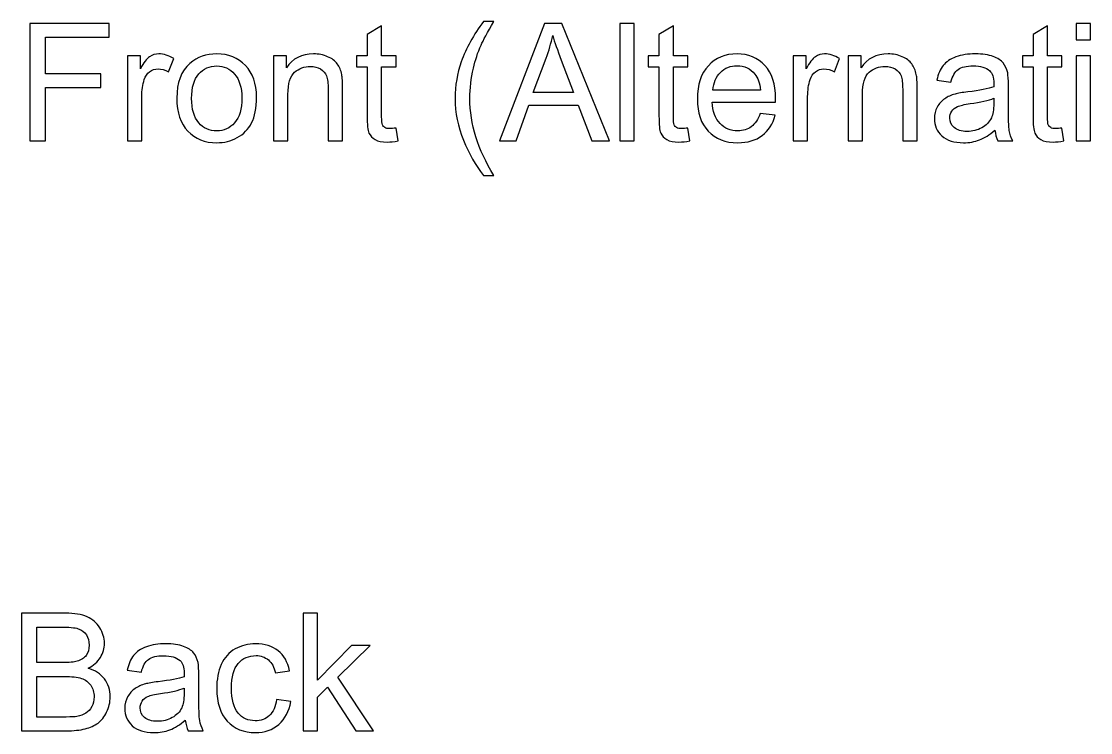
# Model space of a CAD drawing. Header units: millimetres. Extents: x 313 to 2379, y -2162 to 308.
# Drawn here: x 799.8 to 965.3, y -101.7 to 8.4 of the extents above; entities that cross this region are included whole.
import ezdxf

# ---------------------------------------------------------------- set-up
doc = ezdxf.new("R2010")
doc.units = ezdxf.units.MM
doc.header["$MEASUREMENT"] = 0
doc.layers.add('Layer 1', color=7, linetype='Continuous')

msp = doc.modelspace()

# ---------------------------------------------------------------- linework, layer by layer
at = {"layer": 'Layer 1', "color": 250}
for points, knots in [([(871.3281, -15.4578), (870.1004, -13.9042), (869.059, -12.0881), (868.2081, -10.0053), (867.3572, -7.9225), (866.9339, -5.7635), (866.9339, -3.5325), (866.9339, -1.564), (867.2514, 0.3198), (867.8864, 2.119), (868.6315, 4.2103), (869.7787, 6.2931), (871.3281, 8.3674), (871.3281, 8.3674), (872.9283, 8.3674), (872.9283, 8.3674), (871.9292, 6.6487), (871.2646, 5.421), (870.9429, 4.6844), (870.4391, 3.5456), (870.0412, 2.3561), (869.7533, 1.1157), (869.3977, -0.4295), (869.2199, -1.9831), (869.2199, -3.5452), (869.2199, -7.5203), (870.456, -11.4912), (872.9283, -15.4578), (872.9283, -15.4578), (871.3281, -15.4578), (871.3281, -15.4578)], [0, 0, 0, 0, 0.1, 0.1, 0.1, 0.2, 0.2, 0.2, 0.3, 0.3, 0.3, 0.4, 0.4, 0.4, 0.5, 0.5, 0.5, 0.6, 0.6, 0.6, 0.7, 0.7, 0.7, 0.8, 0.8, 0.8, 0.9, 0.9, 0.9, 1, 1, 1, 1]), ([(801.1267, -10.1238), (801.1267, -10.1238), (801.1267, 8.0626), (801.1267, 8.0626), (801.1267, 8.0626), (813.3949, 8.0626), (813.3949, 8.0626), (813.3949, 8.0626), (813.3949, 5.929), (813.3949, 5.929), (813.3949, 5.929), (803.5397, 5.929), (803.5397, 5.929), (803.5397, 5.929), (803.5397, 0.2648), (803.5397, 0.2648), (803.5397, 0.2648), (812.0741, 0.2648), (812.0741, 0.2648), (812.0741, 0.2648), (812.0741, -1.8688), (812.0741, -1.8688), (812.0741, -1.8688), (803.5397, -1.8688), (803.5397, -1.8688), (803.5397, -1.8688), (803.5397, -10.1238), (803.5397, -10.1238), (803.5397, -10.1238), (801.1267, -10.1238), (801.1267, -10.1238)], [0, 0, 0, 0, 0.1, 0.1, 0.1, 0.2, 0.2, 0.2, 0.3, 0.3, 0.3, 0.4, 0.4, 0.4, 0.5, 0.5, 0.5, 0.6, 0.6, 0.6, 0.7, 0.7, 0.7, 0.8, 0.8, 0.8, 0.9, 0.9, 0.9, 1, 1, 1, 1]), ([(857.7983, -8.1299), (857.7983, -8.1299), (858.1031, -10.1026), (858.1031, -10.1026), (857.4766, -10.2339), (856.9135, -10.3016), (856.4225, -10.3016), (855.6139, -10.3016), (854.9874, -10.1746), (854.5386, -9.9164), (854.0941, -9.6581), (853.7809, -9.3237), (853.5988, -8.9046), (853.4168, -8.4855), (853.3279, -7.605), (853.3279, -6.263), (853.3279, -6.263), (853.3279, 1.3316), (853.3279, 1.3316), (853.3279, 1.3316), (851.6769, 1.3316), (851.6769, 1.3316), (851.6769, 1.3316), (851.6769, 3.0588), (851.6769, 3.0588), (851.6769, 3.0588), (853.3279, 3.0588), (853.3279, 3.0588), (853.3279, 3.0588), (853.3279, 6.3185), (853.3279, 6.3185), (853.3279, 6.3185), (855.5631, 7.6604), (855.5631, 7.6604), (855.5631, 7.6604), (855.5631, 3.0588), (855.5631, 3.0588), (855.5631, 3.0588), (857.7983, 3.0588), (857.7983, 3.0588), (857.7983, 3.0588), (857.7983, 1.3316), (857.7983, 1.3316), (857.7983, 1.3316), (855.5631, 1.3316), (855.5631, 1.3316), (855.5631, 1.3316), (855.5631, -6.39), (855.5631, -6.39), (855.5631, -7.0292), (855.6012, -7.4399), (855.6816, -7.6219), (855.7578, -7.8039), (855.8848, -7.9479), (856.0626, -8.0579), (856.2404, -8.1638), (856.4944, -8.2188), (856.8246, -8.2188), (857.0702, -8.2188), (857.3961, -8.1892), (857.7983, -8.1299)], [0, 0, 0, 0, 0.05, 0.05, 0.05, 0.1, 0.1, 0.1, 0.15, 0.15, 0.15, 0.2, 0.2, 0.2, 0.25, 0.25, 0.25, 0.3, 0.3, 0.3, 0.35, 0.35, 0.35, 0.4, 0.4, 0.4, 0.45, 0.45, 0.45, 0.5, 0.5, 0.5, 0.55, 0.55, 0.55, 0.6, 0.6, 0.6, 0.65, 0.65, 0.65, 0.7, 0.7, 0.7, 0.75, 0.75, 0.75, 0.8, 0.8, 0.8, 0.85, 0.85, 0.85, 0.9, 0.9, 0.9, 0.95, 0.95, 0.95, 1, 1, 1, 1]), ([(873.8046, -10.1238), (873.8046, -10.1238), (880.7811, 8.0626), (880.7811, 8.0626), (880.7811, 8.0626), (883.427, 8.0626), (883.427, 8.0626), (883.427, 8.0626), (890.8353, -10.1238), (890.8353, -10.1238), (890.8353, -10.1238), (888.0921, -10.1238), (888.0921, -10.1238), (888.0921, -10.1238), (885.9881, -4.612), (885.9881, -4.612), (885.9881, -4.612), (878.33, -4.612), (878.33, -4.612), (878.33, -4.612), (876.3573, -10.1238), (876.3573, -10.1238), (876.3573, -10.1238), (873.8046, -10.1238), (873.8046, -10.1238)], [0, 0, 0, 0, 0.125, 0.125, 0.125, 0.25, 0.25, 0.25, 0.375, 0.375, 0.375, 0.5, 0.5, 0.5, 0.625, 0.625, 0.625, 0.75, 0.75, 0.75, 0.875, 0.875, 0.875, 1, 1, 1, 1]), ([(892.4101, -10.1238), (892.4101, -10.1238), (892.4101, 8.0626), (892.4101, 8.0626), (892.4101, 8.0626), (894.6453, 8.0626), (894.6453, 8.0626), (894.6453, 8.0626), (894.6453, -10.1238), (894.6453, -10.1238), (894.6453, -10.1238), (892.4101, -10.1238), (892.4101, -10.1238)], [0, 0, 0, 0, 0.25, 0.25, 0.25, 0.5, 0.5, 0.5, 0.75, 0.75, 0.75, 1, 1, 1, 1]), ([(902.9553, -8.1299), (902.9553, -8.1299), (903.2601, -10.1026), (903.2601, -10.1026), (902.6336, -10.2339), (902.0705, -10.3016), (901.5795, -10.3016), (900.7709, -10.3016), (900.1444, -10.1746), (899.6956, -9.9164), (899.2511, -9.6581), (898.9379, -9.3237), (898.7558, -8.9046), (898.5738, -8.4855), (898.4849, -7.605), (898.4849, -6.263), (898.4849, -6.263), (898.4849, 1.3316), (898.4849, 1.3316), (898.4849, 1.3316), (896.8339, 1.3316), (896.8339, 1.3316), (896.8339, 1.3316), (896.8339, 3.0588), (896.8339, 3.0588), (896.8339, 3.0588), (898.4849, 3.0588), (898.4849, 3.0588), (898.4849, 3.0588), (898.4849, 6.3185), (898.4849, 6.3185), (898.4849, 6.3185), (900.7201, 7.6604), (900.7201, 7.6604), (900.7201, 7.6604), (900.7201, 3.0588), (900.7201, 3.0588), (900.7201, 3.0588), (902.9553, 3.0588), (902.9553, 3.0588), (902.9553, 3.0588), (902.9553, 1.3316), (902.9553, 1.3316), (902.9553, 1.3316), (900.7201, 1.3316), (900.7201, 1.3316), (900.7201, 1.3316), (900.7201, -6.39), (900.7201, -6.39), (900.7201, -7.0292), (900.7582, -7.4399), (900.8386, -7.6219), (900.9148, -7.8039), (901.0418, -7.9479), (901.2196, -8.0579), (901.3974, -8.1638), (901.6514, -8.2188), (901.9816, -8.2188), (902.2272, -8.2188), (902.5531, -8.1892), (902.9553, -8.1299)], [0, 0, 0, 0, 0.05, 0.05, 0.05, 0.1, 0.1, 0.1, 0.15, 0.15, 0.15, 0.2, 0.2, 0.2, 0.25, 0.25, 0.25, 0.3, 0.3, 0.3, 0.35, 0.35, 0.35, 0.4, 0.4, 0.4, 0.45, 0.45, 0.45, 0.5, 0.5, 0.5, 0.55, 0.55, 0.55, 0.6, 0.6, 0.6, 0.65, 0.65, 0.65, 0.7, 0.7, 0.7, 0.75, 0.75, 0.75, 0.8, 0.8, 0.8, 0.85, 0.85, 0.85, 0.9, 0.9, 0.9, 0.95, 0.95, 0.95, 1, 1, 1, 1]), ([(960.8503, -8.1299), (960.8503, -8.1299), (961.1551, -10.1026), (961.1551, -10.1026), (960.5286, -10.2339), (959.9655, -10.3016), (959.4745, -10.3016), (958.6659, -10.3016), (958.0394, -10.1746), (957.5906, -9.9164), (957.1461, -9.6581), (956.8329, -9.3237), (956.6508, -8.9046), (956.4688, -8.4855), (956.3799, -7.605), (956.3799, -6.263), (956.3799, -6.263), (956.3799, 1.3316), (956.3799, 1.3316), (956.3799, 1.3316), (954.7289, 1.3316), (954.7289, 1.3316), (954.7289, 1.3316), (954.7289, 3.0588), (954.7289, 3.0588), (954.7289, 3.0588), (956.3799, 3.0588), (956.3799, 3.0588), (956.3799, 3.0588), (956.3799, 6.3185), (956.3799, 6.3185), (956.3799, 6.3185), (958.6151, 7.6604), (958.6151, 7.6604), (958.6151, 7.6604), (958.6151, 3.0588), (958.6151, 3.0588), (958.6151, 3.0588), (960.8503, 3.0588), (960.8503, 3.0588), (960.8503, 3.0588), (960.8503, 1.3316), (960.8503, 1.3316), (960.8503, 1.3316), (958.6151, 1.3316), (958.6151, 1.3316), (958.6151, 1.3316), (958.6151, -6.39), (958.6151, -6.39), (958.6151, -7.0292), (958.6532, -7.4399), (958.7336, -7.6219), (958.8098, -7.8039), (958.9368, -7.9479), (959.1146, -8.0579), (959.2924, -8.1638), (959.5464, -8.2188), (959.8766, -8.2188), (960.1222, -8.2188), (960.4481, -8.1892), (960.8503, -8.1299)], [0, 0, 0, 0, 0.05, 0.05, 0.05, 0.1, 0.1, 0.1, 0.15, 0.15, 0.15, 0.2, 0.2, 0.2, 0.25, 0.25, 0.25, 0.3, 0.3, 0.3, 0.35, 0.35, 0.35, 0.4, 0.4, 0.4, 0.45, 0.45, 0.45, 0.5, 0.5, 0.5, 0.55, 0.55, 0.55, 0.6, 0.6, 0.6, 0.65, 0.65, 0.65, 0.7, 0.7, 0.7, 0.75, 0.75, 0.75, 0.8, 0.8, 0.8, 0.85, 0.85, 0.85, 0.9, 0.9, 0.9, 0.95, 0.95, 0.95, 1, 1, 1, 1]), ([(963.0559, 5.5226), (963.0559, 5.5226), (963.0559, 8.0626), (963.0559, 8.0626), (963.0559, 8.0626), (965.2911, 8.0626), (965.2911, 8.0626), (965.2911, 8.0626), (965.2911, 5.5226), (965.2911, 5.5226), (965.2911, 5.5226), (963.0559, 5.5226), (963.0559, 5.5226)], [0, 0, 0, 0, 0.25, 0.25, 0.25, 0.5, 0.5, 0.5, 0.75, 0.75, 0.75, 1, 1, 1, 1]), ([(879.037, -2.6562), (879.037, -2.6562), (885.2346, -2.6562), (885.2346, -2.6562), (885.2346, -2.6562), (883.3381, 2.3857), (883.3381, 2.3857), (882.7666, 3.9182), (882.3348, 5.1839), (882.0342, 6.183), (881.7844, 4.9977), (881.45, 3.8335), (881.0309, 2.682), (881.0309, 2.682), (879.037, -2.6562), (879.037, -2.6562)], [0, 0, 0, 0, 0.2, 0.2, 0.2, 0.4, 0.4, 0.4, 0.6, 0.6, 0.6, 0.8, 0.8, 0.8, 1, 1, 1, 1]), ([(816.2101, -10.1238), (816.2101, -10.1238), (816.2101, 3.0588), (816.2101, 3.0588), (816.2101, 3.0588), (818.2167, 3.0588), (818.2167, 3.0588), (818.2167, 3.0588), (818.2167, 1.0395), (818.2167, 1.0395), (818.7289, 1.9751), (819.2031, 2.5931), (819.6391, 2.8895), (820.0751, 3.19), (820.5535, 3.3382), (821.0742, 3.3382), (821.8277, 3.3382), (822.594, 3.1011), (823.3729, 2.6312), (823.3729, 2.6312), (822.577, 0.5696), (822.577, 0.5696), (822.0352, 0.8744), (821.4933, 1.0268), (820.9514, 1.0268), (820.4646, 1.0268), (820.0286, 0.8786), (819.6433, 0.5865), (819.2581, 0.2944), (818.9829, -0.112), (818.8178, -0.6327), (818.5681, -1.4243), (818.4453, -2.2921), (818.4453, -3.2362), (818.4453, -3.2362), (818.4453, -10.1238), (818.4453, -10.1238), (818.4453, -10.1238), (816.2101, -10.1238), (816.2101, -10.1238)], [0, 0, 0, 0, 0.07692308, 0.07692308, 0.07692308, 0.15384615, 0.15384615, 0.15384615, 0.23076923, 0.23076923, 0.23076923, 0.30769231, 0.30769231, 0.30769231, 0.38461538, 0.38461538, 0.38461538, 0.46153846, 0.46153846, 0.46153846, 0.53846154, 0.53846154, 0.53846154, 0.61538462, 0.61538462, 0.61538462, 0.69230769, 0.69230769, 0.69230769, 0.76923077, 0.76923077, 0.76923077, 0.84615385, 0.84615385, 0.84615385, 0.92307692, 0.92307692, 0.92307692, 1, 1, 1, 1]), ([(823.8555, -3.5325), (823.8555, -1.0983), (824.5328, 0.7051), (825.8917, 1.8777), (827.022, 2.8514), (828.4063, 3.3382), (830.0362, 3.3382), (831.8438, 3.3382), (833.3255, 2.7455), (834.4769, 1.5602), (835.6242, 0.3791), (836.1999, -1.2592), (836.1999, -3.3462), (836.1999, -5.0396), (835.9459, -6.3688), (835.4379, -7.3383), (834.9299, -8.3077), (834.1891, -9.0612), (833.2154, -9.5989), (832.246, -10.1365), (831.1834, -10.4032), (830.0362, -10.4032), (828.1904, -10.4032), (826.7003, -9.8148), (825.5615, -8.6337), (824.4228, -7.4526), (823.8555, -5.7508), (823.8555, -3.5325)], [0, 0, 0, 0, 0.11111111, 0.11111111, 0.11111111, 0.22222222, 0.22222222, 0.22222222, 0.33333333, 0.33333333, 0.33333333, 0.44444444, 0.44444444, 0.44444444, 0.55555556, 0.55555556, 0.55555556, 0.66666667, 0.66666667, 0.66666667, 0.77777778, 0.77777778, 0.77777778, 0.88888889, 0.88888889, 0.88888889, 1, 1, 1, 1]), ([(838.8203, -10.1238), (838.8203, -10.1238), (838.8203, 3.0588), (838.8203, 3.0588), (838.8203, 3.0588), (840.8269, 3.0588), (840.8269, 3.0588), (840.8269, 3.0588), (840.8269, 1.1877), (840.8269, 1.1877), (841.7921, 2.6228), (843.1891, 3.3382), (845.0137, 3.3382), (845.8095, 3.3382), (846.5377, 3.1943), (847.2023, 2.9106), (847.8669, 2.627), (848.3665, 2.2502), (848.6967, 1.7888), (849.0269, 1.3274), (849.2597, 0.777), (849.3909, 0.142), (849.4714, -0.2728), (849.5137, -0.9967), (849.5137, -2.0297), (849.5137, -2.0297), (849.5137, -10.1238), (849.5137, -10.1238), (849.5137, -10.1238), (847.2785, -10.1238), (847.2785, -10.1238), (847.2785, -10.1238), (847.2785, -2.1143), (847.2785, -2.1143), (847.2785, -1.2042), (847.1938, -0.5226), (847.0203, -0.0739), (846.8467, 0.3749), (846.5377, 0.7347), (846.0974, 1.0056), (845.6571, 1.2723), (845.1364, 1.4078), (844.5438, 1.4078), (843.5955, 1.4078), (842.7785, 1.1072), (842.0884, 0.5019), (841.3984, -0.0993), (841.0555, -1.2465), (841.0555, -2.9314), (841.0555, -2.9314), (841.0555, -10.1238), (841.0555, -10.1238), (841.0555, -10.1238), (838.8203, -10.1238), (838.8203, -10.1238)], [0, 0, 0, 0, 0.05555556, 0.05555556, 0.05555556, 0.11111111, 0.11111111, 0.11111111, 0.16666667, 0.16666667, 0.16666667, 0.22222222, 0.22222222, 0.22222222, 0.27777778, 0.27777778, 0.27777778, 0.33333333, 0.33333333, 0.33333333, 0.38888889, 0.38888889, 0.38888889, 0.44444444, 0.44444444, 0.44444444, 0.5, 0.5, 0.5, 0.55555556, 0.55555556, 0.55555556, 0.61111111, 0.61111111, 0.61111111, 0.66666667, 0.66666667, 0.66666667, 0.72222222, 0.72222222, 0.72222222, 0.77777778, 0.77777778, 0.77777778, 0.83333333, 0.83333333, 0.83333333, 0.88888889, 0.88888889, 0.88888889, 0.94444444, 0.94444444, 0.94444444, 1, 1, 1, 1]), ([(914.1525, -5.8566), (914.1525, -5.8566), (916.4639, -6.1614), (916.4639, -6.1614), (916.1041, -7.5034), (915.431, -8.549), (914.4488, -9.2898), (913.4667, -10.0307), (912.2136, -10.4032), (910.6854, -10.4032), (908.7635, -10.4032), (907.2395, -9.8105), (906.1134, -8.6252), (904.9873, -7.4441), (904.4243, -5.7804), (904.4243, -3.6426), (904.4243, -1.4328), (904.9916, 0.286), (906.1303, 1.5052), (907.2691, 2.7286), (908.7465, 3.3382), (910.5626, 3.3382), (912.3195, 3.3382), (913.7546, 2.7413), (914.8679, 1.5433), (915.9813, 0.3452), (916.5401, -1.3396), (916.5401, -3.5113), (916.5401, -3.6426), (916.5359, -3.8415), (916.5274, -4.104), (916.5274, -4.104), (906.7103, -4.104), (906.7103, -4.104), (906.795, -5.5476), (907.2014, -6.6567), (907.938, -7.4229), (908.6703, -8.1892), (909.589, -8.5744), (910.6854, -8.5744), (911.5024, -8.5744), (912.2009, -8.3585), (912.7767, -7.9267), (913.3566, -7.4949), (913.8138, -6.8049), (914.1525, -5.8566)], [0, 0, 0, 0, 0.06666667, 0.06666667, 0.06666667, 0.13333333, 0.13333333, 0.13333333, 0.2, 0.2, 0.2, 0.26666667, 0.26666667, 0.26666667, 0.33333333, 0.33333333, 0.33333333, 0.4, 0.4, 0.4, 0.46666667, 0.46666667, 0.46666667, 0.53333333, 0.53333333, 0.53333333, 0.6, 0.6, 0.6, 0.66666667, 0.66666667, 0.66666667, 0.73333333, 0.73333333, 0.73333333, 0.8, 0.8, 0.8, 0.86666667, 0.86666667, 0.86666667, 0.93333333, 0.93333333, 0.93333333, 1, 1, 1, 1]), ([(919.2621, -10.1238), (919.2621, -10.1238), (919.2621, 3.0588), (919.2621, 3.0588), (919.2621, 3.0588), (921.2687, 3.0588), (921.2687, 3.0588), (921.2687, 3.0588), (921.2687, 1.0395), (921.2687, 1.0395), (921.7809, 1.9751), (922.2551, 2.5931), (922.6911, 2.8895), (923.1271, 3.19), (923.6055, 3.3382), (924.1262, 3.3382), (924.8797, 3.3382), (925.646, 3.1011), (926.4249, 2.6312), (926.4249, 2.6312), (925.629, 0.5696), (925.629, 0.5696), (925.0872, 0.8744), (924.5453, 1.0268), (924.0034, 1.0268), (923.5166, 1.0268), (923.0806, 0.8786), (922.6953, 0.5865), (922.3101, 0.2944), (922.0349, -0.112), (921.8698, -0.6327), (921.6201, -1.4243), (921.4973, -2.2921), (921.4973, -3.2362), (921.4973, -3.2362), (921.4973, -10.1238), (921.4973, -10.1238), (921.4973, -10.1238), (919.2621, -10.1238), (919.2621, -10.1238)], [0, 0, 0, 0, 0.07692308, 0.07692308, 0.07692308, 0.15384615, 0.15384615, 0.15384615, 0.23076923, 0.23076923, 0.23076923, 0.30769231, 0.30769231, 0.30769231, 0.38461538, 0.38461538, 0.38461538, 0.46153846, 0.46153846, 0.46153846, 0.53846154, 0.53846154, 0.53846154, 0.61538462, 0.61538462, 0.61538462, 0.69230769, 0.69230769, 0.69230769, 0.76923077, 0.76923077, 0.76923077, 0.84615385, 0.84615385, 0.84615385, 0.92307692, 0.92307692, 0.92307692, 1, 1, 1, 1]), ([(927.7457, -10.1238), (927.7457, -10.1238), (927.7457, 3.0588), (927.7457, 3.0588), (927.7457, 3.0588), (929.7523, 3.0588), (929.7523, 3.0588), (929.7523, 3.0588), (929.7523, 1.1877), (929.7523, 1.1877), (930.7175, 2.6228), (932.1145, 3.3382), (933.9391, 3.3382), (934.7349, 3.3382), (935.4631, 3.1943), (936.1277, 2.9106), (936.7923, 2.627), (937.2919, 2.2502), (937.6221, 1.7888), (937.9523, 1.3274), (938.1851, 0.777), (938.3163, 0.142), (938.3968, -0.2728), (938.4391, -0.9967), (938.4391, -2.0297), (938.4391, -2.0297), (938.4391, -10.1238), (938.4391, -10.1238), (938.4391, -10.1238), (936.2039, -10.1238), (936.2039, -10.1238), (936.2039, -10.1238), (936.2039, -2.1143), (936.2039, -2.1143), (936.2039, -1.2042), (936.1192, -0.5226), (935.9457, -0.0739), (935.7721, 0.3749), (935.4631, 0.7347), (935.0228, 1.0056), (934.5825, 1.2723), (934.0618, 1.4078), (933.4692, 1.4078), (932.5209, 1.4078), (931.7039, 1.1072), (931.0138, 0.5019), (930.3238, -0.0993), (929.9809, -1.2465), (929.9809, -2.9314), (929.9809, -2.9314), (929.9809, -10.1238), (929.9809, -10.1238), (929.9809, -10.1238), (927.7457, -10.1238), (927.7457, -10.1238)], [0, 0, 0, 0, 0.05555556, 0.05555556, 0.05555556, 0.11111111, 0.11111111, 0.11111111, 0.16666667, 0.16666667, 0.16666667, 0.22222222, 0.22222222, 0.22222222, 0.27777778, 0.27777778, 0.27777778, 0.33333333, 0.33333333, 0.33333333, 0.38888889, 0.38888889, 0.38888889, 0.44444444, 0.44444444, 0.44444444, 0.5, 0.5, 0.5, 0.55555556, 0.55555556, 0.55555556, 0.61111111, 0.61111111, 0.61111111, 0.66666667, 0.66666667, 0.66666667, 0.72222222, 0.72222222, 0.72222222, 0.77777778, 0.77777778, 0.77777778, 0.83333333, 0.83333333, 0.83333333, 0.88888889, 0.88888889, 0.88888889, 0.94444444, 0.94444444, 0.94444444, 1, 1, 1, 1]), ([(950.4829, -8.4728), (949.6532, -9.1798), (948.8531, -9.6751), (948.0868, -9.9672), (947.3206, -10.2593), (946.4993, -10.4032), (945.6188, -10.4032), (944.171, -10.4032), (943.0576, -10.0518), (942.2787, -9.3449), (941.4998, -8.6421), (941.1103, -7.7404), (941.1103, -6.644), (941.1103, -6.0005), (941.2585, -5.4121), (941.5506, -4.8787), (941.8469, -4.3453), (942.2321, -3.922), (942.7063, -3.6002), (943.1846, -3.2785), (943.718, -3.033), (944.3149, -2.8679), (944.7552, -2.7536), (945.4198, -2.6435), (946.3046, -2.5334), (948.108, -2.3218), (949.4415, -2.0635), (950.2924, -1.7672), (950.3009, -1.4624), (950.3051, -1.2677), (950.3051, -1.1872), (950.3051, -0.2813), (950.0934, 0.3579), (949.6701, 0.7305), (949.0986, 1.2342), (948.2477, 1.484), (947.1216, 1.484), (946.0675, 1.484), (945.2886, 1.2977), (944.7891, 0.9294), (944.2853, 0.5611), (943.917, -0.0908), (943.6757, -1.0306), (943.6757, -1.0306), (941.4913, -0.7258), (941.4913, -0.7258), (941.6903, 0.2098), (942.0162, 0.9675), (942.4734, 1.5433), (942.9306, 2.119), (943.591, 2.5593), (944.4546, 2.8725), (945.314, 3.1816), (946.3173, 3.3382), (947.4518, 3.3382), (948.5779, 3.3382), (949.4965, 3.207), (950.2035, 2.9403), (950.9062, 2.6736), (951.4269, 2.3434), (951.7571, 1.9412), (952.0873, 1.539), (952.3202, 1.031), (952.4556, 0.4172), (952.5276, 0.0362), (952.5657, -0.6496), (952.5657, -1.636), (952.5657, -1.636), (952.5657, -4.5993), (952.5657, -4.5993), (952.5657, -6.6694), (952.6123, -7.9775), (952.7054, -8.5321), (952.7943, -9.0866), (952.9806, -9.6158), (953.2515, -10.1238), (953.2515, -10.1238), (950.9147, -10.1238), (950.9147, -10.1238), (950.6903, -9.6539), (950.5464, -9.1036), (950.4829, -8.4728)], [0, 0, 0, 0, 0.03703704, 0.03703704, 0.03703704, 0.07407407, 0.07407407, 0.07407407, 0.11111111, 0.11111111, 0.11111111, 0.14814815, 0.14814815, 0.14814815, 0.18518519, 0.18518519, 0.18518519, 0.22222222, 0.22222222, 0.22222222, 0.25925926, 0.25925926, 0.25925926, 0.2962963, 0.2962963, 0.2962963, 0.33333333, 0.33333333, 0.33333333, 0.37037037, 0.37037037, 0.37037037, 0.40740741, 0.40740741, 0.40740741, 0.44444444, 0.44444444, 0.44444444, 0.48148148, 0.48148148, 0.48148148, 0.51851852, 0.51851852, 0.51851852, 0.55555556, 0.55555556, 0.55555556, 0.59259259, 0.59259259, 0.59259259, 0.62962963, 0.62962963, 0.62962963, 0.66666667, 0.66666667, 0.66666667, 0.7037037, 0.7037037, 0.7037037, 0.74074074, 0.74074074, 0.74074074, 0.77777778, 0.77777778, 0.77777778, 0.81481481, 0.81481481, 0.81481481, 0.85185185, 0.85185185, 0.85185185, 0.88888889, 0.88888889, 0.88888889, 0.92592593, 0.92592593, 0.92592593, 0.96296296, 0.96296296, 0.96296296, 1, 1, 1, 1]), ([(963.0559, -10.1238), (963.0559, -10.1238), (963.0559, 3.0588), (963.0559, 3.0588), (963.0559, 3.0588), (965.2911, 3.0588), (965.2911, 3.0588), (965.2911, 3.0588), (965.2911, -10.1238), (965.2911, -10.1238), (965.2911, -10.1238), (963.0559, -10.1238), (963.0559, -10.1238)], [0, 0, 0, 0, 0.25, 0.25, 0.25, 0.5, 0.5, 0.5, 0.75, 0.75, 0.75, 1, 1, 1, 1]), ([(826.1415, -3.5367), (826.1415, -5.2216), (826.5098, -6.4831), (827.2464, -7.3171), (827.9872, -8.1553), (828.9143, -8.5744), (830.0362, -8.5744), (831.1453, -8.5744), (832.0682, -8.1553), (832.809, -7.3129), (833.5456, -6.4704), (833.9139, -5.1877), (833.9139, -3.4648), (833.9139, -1.8392), (833.5414, -0.6073), (832.8005, 0.2267), (832.0597, 1.0649), (831.1368, 1.484), (830.0362, 1.484), (828.9143, 1.484), (827.9872, 1.0691), (827.2464, 0.2352), (826.5098, -0.5988), (826.1415, -1.8561), (826.1415, -3.5367)], [0, 0, 0, 0, 0.125, 0.125, 0.125, 0.25, 0.25, 0.25, 0.375, 0.375, 0.375, 0.5, 0.5, 0.5, 0.625, 0.625, 0.625, 0.75, 0.75, 0.75, 0.875, 0.875, 0.875, 1, 1, 1, 1]), ([(906.8373, -2.2752), (906.8373, -2.2752), (914.1779, -2.2752), (914.1779, -2.2752), (914.0805, -1.1661), (913.7969, -0.3363), (913.3355, 0.2182), (912.6285, 1.0776), (911.7056, 1.5094), (910.5753, 1.5094), (909.5509, 1.5094), (908.6915, 1.1665), (907.993, 0.4807), (907.2987, -0.2051), (906.9135, -1.1237), (906.8373, -2.2752)], [0, 0, 0, 0, 0.2, 0.2, 0.2, 0.4, 0.4, 0.4, 0.6, 0.6, 0.6, 0.8, 0.8, 0.8, 1, 1, 1, 1]), ([(950.3051, -3.5198), (949.4923, -3.85), (948.2731, -4.1294), (946.6475, -4.358), (945.7246, -4.4892), (945.0727, -4.6374), (944.6917, -4.8025), (944.3107, -4.9676), (944.0186, -5.2089), (943.8112, -5.5222), (943.6037, -5.8397), (943.4979, -6.191), (943.4979, -6.5805), (943.4979, -7.1689), (943.7223, -7.6642), (944.1752, -8.0579), (944.6282, -8.4516), (945.2886, -8.6506), (946.1564, -8.6506), (947.0158, -8.6506), (947.782, -8.4643), (948.4551, -8.0876), (949.124, -7.715), (949.6193, -7.2028), (949.9326, -6.5551), (950.1739, -6.0513), (950.2924, -5.3105), (950.2924, -4.3326), (950.2924, -4.3326), (950.3051, -3.5198), (950.3051, -3.5198)], [0, 0, 0, 0, 0.1, 0.1, 0.1, 0.2, 0.2, 0.2, 0.3, 0.3, 0.3, 0.4, 0.4, 0.4, 0.5, 0.5, 0.5, 0.6, 0.6, 0.6, 0.7, 0.7, 0.7, 0.8, 0.8, 0.8, 0.9, 0.9, 0.9, 1, 1, 1, 1]), ([(799.8004, -101.3734), (799.8004, -101.3734), (799.8004, -83.187), (799.8004, -83.187), (799.8004, -83.187), (806.6245, -83.187), (806.6245, -83.187), (808.0131, -83.187), (809.1264, -83.369), (809.9689, -83.7373), (810.8071, -84.1056), (811.4632, -84.6729), (811.9374, -85.4391), (812.4157, -86.2011), (812.6528, -87.0012), (812.6528, -87.8394), (812.6528, -88.6141), (812.4411, -89.3465), (812.022, -90.0323), (811.6029, -90.7181), (810.9679, -91.2727), (810.117, -91.696), (811.2177, -92.0177), (812.0644, -92.5681), (812.6528, -93.347), (813.2455, -94.1217), (813.5418, -95.0403), (813.5418, -96.0987), (813.5418, -96.9538), (813.3598, -97.7454), (812.9999, -98.4778), (812.6401, -99.2102), (812.1956, -99.7732), (811.6664, -100.1711), (811.1373, -100.5648), (810.4726, -100.8654), (809.6768, -101.0686), (808.8767, -101.2718), (807.8988, -101.3734), (806.7388, -101.3734), (806.7388, -101.3734), (799.8004, -101.3734), (799.8004, -101.3734)], [0, 0, 0, 0, 0.07142857, 0.07142857, 0.07142857, 0.14285714, 0.14285714, 0.14285714, 0.21428571, 0.21428571, 0.21428571, 0.28571429, 0.28571429, 0.28571429, 0.35714286, 0.35714286, 0.35714286, 0.42857143, 0.42857143, 0.42857143, 0.5, 0.5, 0.5, 0.57142857, 0.57142857, 0.57142857, 0.64285714, 0.64285714, 0.64285714, 0.71428571, 0.71428571, 0.71428571, 0.78571429, 0.78571429, 0.78571429, 0.85714286, 0.85714286, 0.85714286, 0.92857143, 0.92857143, 0.92857143, 1, 1, 1, 1]), ([(843.3995, -101.3734), (843.3995, -101.3734), (843.3995, -83.187), (843.3995, -83.187), (843.3995, -83.187), (845.6347, -83.187), (845.6347, -83.187), (845.6347, -83.187), (845.6347, -93.546), (845.6347, -93.546), (845.6347, -93.546), (850.9179, -88.1908), (850.9179, -88.1908), (850.9179, -88.1908), (853.805, -88.1908), (853.805, -88.1908), (853.805, -88.1908), (848.7758, -93.0888), (848.7758, -93.0888), (848.7758, -93.0888), (854.313, -101.3734), (854.313, -101.3734), (854.313, -101.3734), (851.5613, -101.3734), (851.5613, -101.3734), (851.5613, -101.3734), (847.1841, -94.6382), (847.1841, -94.6382), (847.1841, -94.6382), (845.6347, -96.1452), (845.6347, -96.1452), (845.6347, -96.1452), (845.6347, -101.3734), (845.6347, -101.3734), (845.6347, -101.3734), (843.3995, -101.3734), (843.3995, -101.3734)], [0, 0, 0, 0, 0.08333333, 0.08333333, 0.08333333, 0.16666667, 0.16666667, 0.16666667, 0.25, 0.25, 0.25, 0.33333333, 0.33333333, 0.33333333, 0.41666667, 0.41666667, 0.41666667, 0.5, 0.5, 0.5, 0.58333333, 0.58333333, 0.58333333, 0.66666667, 0.66666667, 0.66666667, 0.75, 0.75, 0.75, 0.83333333, 0.83333333, 0.83333333, 0.91666667, 0.91666667, 0.91666667, 1, 1, 1, 1]), ([(802.2134, -90.8324), (802.2134, -90.8324), (806.1462, -90.8324), (806.1462, -90.8324), (807.213, -90.8324), (807.9792, -90.7604), (808.4406, -90.6207), (809.0545, -90.4387), (809.5159, -90.1339), (809.8249, -89.7106), (810.134, -89.2872), (810.2906, -88.7581), (810.2906, -88.1188), (810.2906, -87.5135), (810.1467, -86.9801), (809.8546, -86.5229), (809.5667, -86.0614), (809.1518, -85.7439), (808.6142, -85.5746), (808.0766, -85.4053), (807.1537, -85.3206), (805.8498, -85.3206), (805.8498, -85.3206), (802.2134, -85.3206), (802.2134, -85.3206), (802.2134, -85.3206), (802.2134, -90.8324), (802.2134, -90.8324)], [0, 0, 0, 0, 0.11111111, 0.11111111, 0.11111111, 0.22222222, 0.22222222, 0.22222222, 0.33333333, 0.33333333, 0.33333333, 0.44444444, 0.44444444, 0.44444444, 0.55555556, 0.55555556, 0.55555556, 0.66666667, 0.66666667, 0.66666667, 0.77777778, 0.77777778, 0.77777778, 0.88888889, 0.88888889, 0.88888889, 1, 1, 1, 1]), ([(825.175, -99.7224), (824.3453, -100.4294), (823.5452, -100.9247), (822.7789, -101.2168), (822.0127, -101.5089), (821.1914, -101.6528), (820.3109, -101.6528), (818.8631, -101.6528), (817.7497, -101.3014), (816.9708, -100.5945), (816.1919, -99.8917), (815.8024, -98.99), (815.8024, -97.8936), (815.8024, -97.2501), (815.9506, -96.6617), (816.2427, -96.1283), (816.539, -95.5949), (816.9242, -95.1716), (817.3984, -94.8498), (817.8767, -94.5281), (818.4101, -94.2826), (819.007, -94.1175), (819.4473, -94.0032), (820.1119, -93.8931), (820.9967, -93.783), (822.8001, -93.5714), (824.1336, -93.3131), (824.9845, -93.0168), (824.993, -92.712), (824.9972, -92.5173), (824.9972, -92.4368), (824.9972, -91.5309), (824.7855, -90.8917), (824.3622, -90.5191), (823.7907, -90.0154), (822.9398, -89.7656), (821.8137, -89.7656), (820.7596, -89.7656), (819.9807, -89.9519), (819.4812, -90.3202), (818.9774, -90.6885), (818.6091, -91.3404), (818.3678, -92.2802), (818.3678, -92.2802), (816.1834, -91.9754), (816.1834, -91.9754), (816.3824, -91.0398), (816.7083, -90.2821), (817.1655, -89.7063), (817.6227, -89.1306), (818.2831, -88.6903), (819.1467, -88.3771), (820.0061, -88.068), (821.0094, -87.9114), (822.1439, -87.9114), (823.27, -87.9114), (824.1886, -88.0426), (824.8956, -88.3093), (825.5983, -88.576), (826.119, -88.9062), (826.4492, -89.3084), (826.7794, -89.7106), (827.0123, -90.2186), (827.1477, -90.8324), (827.2197, -91.2134), (827.2578, -91.8992), (827.2578, -92.8856), (827.2578, -92.8856), (827.2578, -95.8489), (827.2578, -95.8489), (827.2578, -97.919), (827.3044, -99.2271), (827.3975, -99.7817), (827.4864, -100.3362), (827.6727, -100.8654), (827.9436, -101.3734), (827.9436, -101.3734), (825.6068, -101.3734), (825.6068, -101.3734), (825.3824, -100.9035), (825.2385, -100.3532), (825.175, -99.7224)], [0, 0, 0, 0, 0.03703704, 0.03703704, 0.03703704, 0.07407407, 0.07407407, 0.07407407, 0.11111111, 0.11111111, 0.11111111, 0.14814815, 0.14814815, 0.14814815, 0.18518519, 0.18518519, 0.18518519, 0.22222222, 0.22222222, 0.22222222, 0.25925926, 0.25925926, 0.25925926, 0.2962963, 0.2962963, 0.2962963, 0.33333333, 0.33333333, 0.33333333, 0.37037037, 0.37037037, 0.37037037, 0.40740741, 0.40740741, 0.40740741, 0.44444444, 0.44444444, 0.44444444, 0.48148148, 0.48148148, 0.48148148, 0.51851852, 0.51851852, 0.51851852, 0.55555556, 0.55555556, 0.55555556, 0.59259259, 0.59259259, 0.59259259, 0.62962963, 0.62962963, 0.62962963, 0.66666667, 0.66666667, 0.66666667, 0.7037037, 0.7037037, 0.7037037, 0.74074074, 0.74074074, 0.74074074, 0.77777778, 0.77777778, 0.77777778, 0.81481481, 0.81481481, 0.81481481, 0.85185185, 0.85185185, 0.85185185, 0.88888889, 0.88888889, 0.88888889, 0.92592593, 0.92592593, 0.92592593, 0.96296296, 0.96296296, 0.96296296, 1, 1, 1, 1]), ([(839.3016, -96.5474), (839.3016, -96.5474), (841.486, -96.8522), (841.486, -96.8522), (841.2447, -98.355), (840.6351, -99.5277), (839.6487, -100.3786), (838.6624, -101.2295), (837.4474, -101.6528), (836.0123, -101.6528), (834.2131, -101.6528), (832.7653, -101.0644), (831.6731, -99.8875), (830.5767, -98.7106), (830.0306, -97.0258), (830.0306, -94.8329), (830.0306, -93.4105), (830.2677, -92.1701), (830.7376, -91.1033), (831.2075, -90.0408), (831.9229, -89.2407), (832.8881, -88.7115), (833.8491, -88.1781), (834.8947, -87.9114), (836.0292, -87.9114), (837.4559, -87.9114), (838.6285, -88.2712), (839.5344, -88.9951), (840.4446, -89.719), (841.0288, -90.7477), (841.2828, -92.077), (841.2828, -92.077), (839.1238, -92.4072), (839.1238, -92.4072), (838.9164, -91.5224), (838.5523, -90.8578), (838.0231, -90.4091), (837.4982, -89.9646), (836.8632, -89.7402), (836.1181, -89.7402), (834.9921, -89.7402), (834.0777, -90.1424), (833.3707, -90.9467), (832.668, -91.7553), (832.3166, -93.0253), (832.3166, -94.7694), (832.3166, -96.5389), (832.6553, -97.8216), (833.3326, -98.6217), (834.0142, -99.4218), (834.8989, -99.824), (835.9869, -99.824), (836.8674, -99.824), (837.5998, -99.5573), (838.184, -99.0197), (838.7724, -98.4863), (839.145, -97.6608), (839.3016, -96.5474)], [0, 0, 0, 0, 0.05263158, 0.05263158, 0.05263158, 0.10526316, 0.10526316, 0.10526316, 0.15789474, 0.15789474, 0.15789474, 0.21052632, 0.21052632, 0.21052632, 0.26315789, 0.26315789, 0.26315789, 0.31578947, 0.31578947, 0.31578947, 0.36842105, 0.36842105, 0.36842105, 0.42105263, 0.42105263, 0.42105263, 0.47368421, 0.47368421, 0.47368421, 0.52631579, 0.52631579, 0.52631579, 0.57894737, 0.57894737, 0.57894737, 0.63157895, 0.63157895, 0.63157895, 0.68421053, 0.68421053, 0.68421053, 0.73684211, 0.73684211, 0.73684211, 0.78947368, 0.78947368, 0.78947368, 0.84210526, 0.84210526, 0.84210526, 0.89473684, 0.89473684, 0.89473684, 0.94736842, 0.94736842, 0.94736842, 1, 1, 1, 1]), ([(802.2134, -99.2398), (802.2134, -99.2398), (806.7431, -99.2398), (806.7431, -99.2398), (807.522, -99.2398), (808.0681, -99.2102), (808.3856, -99.1509), (808.9359, -99.0535), (809.4016, -98.8884), (809.7741, -98.6556), (810.1467, -98.4228), (810.4515, -98.0841), (810.6928, -97.6396), (810.9341, -97.1951), (811.0526, -96.6829), (811.0526, -96.1029), (811.0526, -95.4213), (810.879, -94.8329), (810.5277, -94.3291), (810.1805, -93.8254), (809.6979, -93.474), (809.0799, -93.2708), (808.466, -93.0676), (807.577, -92.966), (806.4213, -92.966), (806.4213, -92.966), (802.2134, -92.966), (802.2134, -92.966), (802.2134, -92.966), (802.2134, -99.2398), (802.2134, -99.2398)], [0, 0, 0, 0, 0.1, 0.1, 0.1, 0.2, 0.2, 0.2, 0.3, 0.3, 0.3, 0.4, 0.4, 0.4, 0.5, 0.5, 0.5, 0.6, 0.6, 0.6, 0.7, 0.7, 0.7, 0.8, 0.8, 0.8, 0.9, 0.9, 0.9, 1, 1, 1, 1]), ([(824.9972, -94.7694), (824.1844, -95.0996), (822.9652, -95.379), (821.3396, -95.6076), (820.4167, -95.7388), (819.7648, -95.887), (819.3838, -96.0521), (819.0028, -96.2172), (818.7107, -96.4585), (818.5033, -96.7718), (818.2958, -97.0893), (818.19, -97.4406), (818.19, -97.8301), (818.19, -98.4185), (818.4144, -98.9138), (818.8673, -99.3075), (819.3203, -99.7012), (819.9807, -99.9002), (820.8485, -99.9002), (821.7079, -99.9002), (822.4741, -99.7139), (823.1472, -99.3372), (823.8161, -98.9646), (824.3114, -98.4524), (824.6247, -97.8047), (824.866, -97.3009), (824.9845, -96.5601), (824.9845, -95.5822), (824.9845, -95.5822), (824.9972, -94.7694), (824.9972, -94.7694)], [0, 0, 0, 0, 0.1, 0.1, 0.1, 0.2, 0.2, 0.2, 0.3, 0.3, 0.3, 0.4, 0.4, 0.4, 0.5, 0.5, 0.5, 0.6, 0.6, 0.6, 0.7, 0.7, 0.7, 0.8, 0.8, 0.8, 0.9, 0.9, 0.9, 1, 1, 1, 1])]:
    msp.add_open_spline(points, degree=3, knots=knots, dxfattribs=at)

doc.saveas('drawing.dxf')
